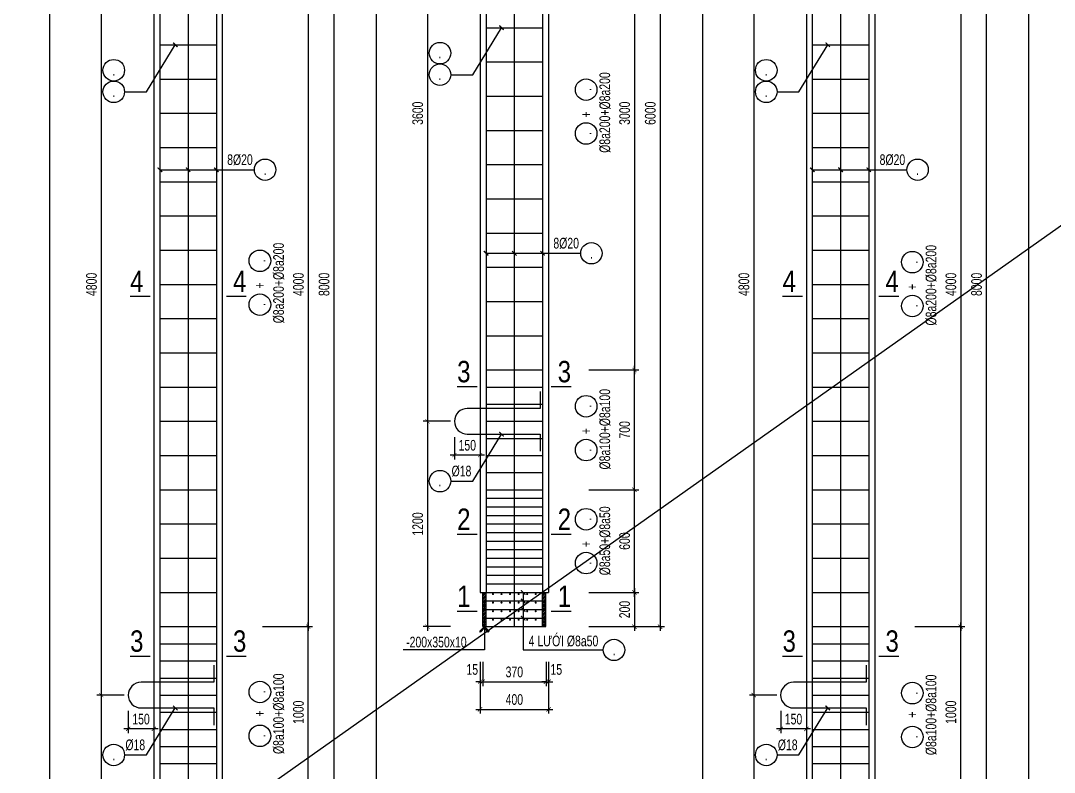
# Model space of a CAD drawing. Extents: x -24357 to 91799, y -17201 to -2351.
# Drawn here: x 77621 to 83661, y -11265 to -6873 of the extents above; entities that cross this region are included whole.
import ezdxf
from ezdxf.enums import TextEntityAlignment as Align

# ---------------------------------------------------------------- set-up
doc = ezdxf.new("R2010")
doc.units = 0
doc.header["$LTSCALE"] = 500
doc.header["$MEASUREMENT"] = 0
doc.header["$PDMODE"] = 3
doc.layers.get('0').update_dxf_attribs({"linetype": 'CONTINUOUS'})
doc.layers.get('DEFPOINTS').update_dxf_attribs({"linetype": 'CONTINUOUS'})
for name, color, linetype in [('CDC.02.DIM', 1, 'CONTINUOUS'), ('CDC.03.BORDER', 3, 'CONTINUOUS'), ('CDC.05.STEEL', 4, 'CONTINUOUS'), ('CDC.06.TEXT', 2, 'CONTINUOUS'), ('CDC.10.HATCH', 251, 'CONTINUOUS'), ('CDC.11.NOTE', 8, 'CONTINUOUS'), ('CDC.15.NOPLOT', 87, 'CONTINUOUS')]:
    doc.layers.add(name, color=color, linetype=linetype)
doc.layers.add('KCS_Plotter', color=11, linetype='CONTINUOUS', plot=False)
doc.styles.add('ARIAL', font='arial.ttf', dxfattribs={"width": 0.7})
doc.dimstyles.new('DIM25', dxfattribs={"dimscale": 25, "dimtxt": 2.5, "dimasz": 1, "dimexe": 1, "dimexo": 0, "dimgap": 1, "dimtad": 1, "dimdec": 0, "dimzin": 0, "dimdsep": 46, "dimtxsty": 'ARIAL', "dimblk": 'ARCHTICK', "dimcen": 0, "dimdle": 1, "dimclrd": 1, "dimclre": 1, "dimclrt": 2, "dimadec": 0, "dimazin": 0, "dimtfac": 1, "dimtdec": 0, "dimtix": 1, "dimtmove": 2, "dimatfit": 3, "dimldrblk": 'ARCHTICK', "dimfxl": 1, "dimtolj": 1, "dimtzin": 0, "dimarcsym": 0})
pattern_1 = [(45, (-36215.599, -159240.184), (-5.30330086, 5.30330086), [])]

# ---------------------------------------------------------------- blocks, each defined once
blk = doc.blocks.new('_ArchTick')
at = {"color": 0, "linetype": 'ByBlock', "const_width": 0.15}
blk.add_lwpolyline([(-0.5, -0.5), (0.5, 0.5)], dxfattribs=at)
blk = doc.blocks.new('*D38')
at = {"layer": 'CDC.02.DIM', "color": 1, "lineweight": -2, "transparency": 16777216}
for p, q in [((79034.2, -10414.2), (79326.4, -10414.2)), ((79301.4, -11439.2), (79301.4, -10389.2)), ((79034.2, -11414.2), (79326.4, -11414.2))]:
    blk.add_line(p, q, dxfattribs=at)
at = {"layer": 'DEFPOINTS', "color": 0, "transparency": 16777216}
for p in [(79034.2, -10414.2), (79301.4, -10414.2), (79034.2, -11414.2)]:
    blk.add_point(p, dxfattribs=at)
at = {"layer": 'CDC.02.DIM', "color": 1, "lineweight": -2, "transparency": 16777216, "xscale": 25, "yscale": 25, "zscale": 25}
for p, rotation in [((79301.4, -10414.2), 90), ((79301.4, -11414.2), 270)]:
    blk.add_blockref('_ArchTick', p, dxfattribs=dict(at, rotation=rotation))
at = {"layer": 'CDC.02.DIM', "color": 2, "transparency": 16777216, "insert": (79244.5, -10914.2), "char_height": 62.5, "attachment_point": 5, "rotation": 90, "style": 'ARIAL'}
blk.add_mtext('\\A1;1000', dxfattribs=at)
blk = doc.blocks.new('*D40')
at = {"layer": 'CDC.02.DIM', "color": 1, "lineweight": -2, "transparency": 16777216}
for p, q in [((79301.4, -6389.2), (79301.4, -10439.2)), ((79034.2, -6414.2), (79326.4, -6414.2)), ((79034.2, -10414.2), (79326.4, -10414.2))]:
    blk.add_line(p, q, dxfattribs=at)
at = {"layer": 'DEFPOINTS', "color": 0, "transparency": 16777216}
for p in [(79034.2, -6414.2), (79034.2, -10414.2), (79301.4, -10414.2)]:
    blk.add_point(p, dxfattribs=at)
at = {"layer": 'CDC.02.DIM', "color": 1, "lineweight": -2, "transparency": 16777216, "xscale": 25, "yscale": 25, "zscale": 25}
for p, rotation in [((79301.4, -6414.2), 90), ((79301.4, -10414.2), 270)]:
    blk.add_blockref('_ArchTick', p, dxfattribs=dict(at, rotation=rotation))
at = {"layer": 'CDC.02.DIM', "color": 2, "transparency": 16777216, "insert": (79244.5, -8414.2), "char_height": 62.5, "attachment_point": 5, "rotation": 90, "style": 'ARIAL'}
blk.add_mtext('\\A1;4000', dxfattribs=at)
blk = doc.blocks.new('*D41')
at = {"layer": 'CDC.02.DIM', "color": 1, "lineweight": -2, "transparency": 16777216}
for p, q in [((79451.3, -4389.2), (79451.3, -12439.2)), ((79034.2, -4414.2), (79476.3, -4414.2)), ((79034.2, -12414.2), (79476.3, -12414.2))]:
    blk.add_line(p, q, dxfattribs=at)
at = {"layer": 'DEFPOINTS', "color": 0, "transparency": 16777216}
for p in [(79034.2, -4414.2), (79034.2, -12414.2), (79451.3, -12414.2)]:
    blk.add_point(p, dxfattribs=at)
at = {"layer": 'CDC.02.DIM', "color": 1, "lineweight": -2, "transparency": 16777216, "xscale": 25, "yscale": 25, "zscale": 25}
for p, rotation in [((79451.3, -4414.2), 90), ((79451.3, -12414.2), 270)]:
    blk.add_blockref('_ArchTick', p, dxfattribs=dict(at, rotation=rotation))
at = {"layer": 'CDC.02.DIM', "color": 2, "transparency": 16777216, "insert": (79394.4, -8414.2), "char_height": 62.5, "attachment_point": 5, "rotation": 90, "style": 'ARIAL'}
blk.add_mtext('\\A1;8000', dxfattribs=at)
blk = doc.blocks.new('*D50')
at = {"layer": 'CDC.02.DIM', "color": 1, "lineweight": -2, "transparency": 16777216}
for p, q in [((78226.3, -6014.2), (78067.1, -6014.2)), ((78092.1, -5989.2), (78092.1, -10839.2)), ((78226.3, -10814.2), (78067.1, -10814.2))]:
    blk.add_line(p, q, dxfattribs=at)
at = {"layer": 'DEFPOINTS', "color": 0, "transparency": 16777216}
for p in [(78226.3, -6014.2), (78092.1, -10814.2), (78226.3, -10814.2)]:
    blk.add_point(p, dxfattribs=at)
at = {"layer": 'CDC.02.DIM', "color": 1, "lineweight": -2, "transparency": 16777216, "xscale": 25, "yscale": 25, "zscale": 25}
for p, rotation in [((78092.1, -6014.2), 90), ((78092.1, -10814.2), 270)]:
    blk.add_blockref('_ArchTick', p, dxfattribs=dict(at, rotation=rotation))
at = {"layer": 'CDC.02.DIM', "color": 2, "transparency": 16777216, "insert": (78035.2, -8414.2), "char_height": 62.5, "attachment_point": 5, "rotation": 90, "style": 'ARIAL'}
blk.add_mtext('\\A1;4800', dxfattribs=at)
blk = doc.blocks.new('*D51')
at = {"layer": 'CDC.02.DIM', "color": 1, "lineweight": -2, "transparency": 16777216}
for p, q in [((78092.1, -10789.2), (78092.1, -12439.2)), ((78226.3, -10814.2), (78067.1, -10814.2)), ((78226.3, -12414.2), (78067.1, -12414.2))]:
    blk.add_line(p, q, dxfattribs=at)
at = {"layer": 'DEFPOINTS', "color": 0, "transparency": 16777216}
for p in [(78226.3, -10814.2), (78092.1, -12414.2), (78226.3, -12414.2)]:
    blk.add_point(p, dxfattribs=at)
at = {"layer": 'CDC.02.DIM', "color": 1, "lineweight": -2, "transparency": 16777216, "xscale": 25, "yscale": 25, "zscale": 25}
for p, rotation in [((78092.1, -10814.2), 90), ((78092.1, -12414.2), 270)]:
    blk.add_blockref('_ArchTick', p, dxfattribs=dict(at, rotation=rotation))
at = {"layer": 'CDC.02.DIM', "color": 2, "transparency": 16777216, "insert": (78035.2, -11614.2), "char_height": 62.5, "attachment_point": 5, "rotation": 90, "style": 'ARIAL'}
blk.add_mtext('\\A1;1600', dxfattribs=at)
blk = doc.blocks.new('*D60')
at = {"layer": 'CDC.02.DIM', "color": 1, "lineweight": -2, "transparency": 16777216}
for p, q in [((82846.6, -10414.2), (83138.9, -10414.2)), ((83113.9, -11439.2), (83113.9, -10389.2)), ((82846.6, -11414.2), (83138.9, -11414.2))]:
    blk.add_line(p, q, dxfattribs=at)
at = {"layer": 'DEFPOINTS', "color": 0, "transparency": 16777216}
for p in [(82846.6, -10414.2), (83113.9, -10414.2), (82846.6, -11414.2)]:
    blk.add_point(p, dxfattribs=at)
at = {"layer": 'CDC.02.DIM', "color": 1, "lineweight": -2, "transparency": 16777216, "xscale": 25, "yscale": 25, "zscale": 25}
for p, rotation in [((83113.9, -10414.2), 90), ((83113.9, -11414.2), 270)]:
    blk.add_blockref('_ArchTick', p, dxfattribs=dict(at, rotation=rotation))
at = {"layer": 'CDC.02.DIM', "color": 2, "transparency": 16777216, "insert": (83057, -10914.2), "char_height": 62.5, "attachment_point": 5, "rotation": 90, "style": 'ARIAL'}
blk.add_mtext('\\A1;1000', dxfattribs=at)
blk = doc.blocks.new('*D61')
at = {"layer": 'CDC.02.DIM', "color": 1, "lineweight": -2, "transparency": 16777216}
for p, q in [((83113.9, -6389.2), (83113.9, -10439.2)), ((82846.6, -6414.2), (83138.9, -6414.2)), ((82846.6, -10414.2), (83138.9, -10414.2))]:
    blk.add_line(p, q, dxfattribs=at)
at = {"layer": 'DEFPOINTS', "color": 0, "transparency": 16777216}
for p in [(82846.6, -6414.2), (82846.6, -10414.2), (83113.9, -10414.2)]:
    blk.add_point(p, dxfattribs=at)
at = {"layer": 'CDC.02.DIM', "color": 1, "lineweight": -2, "transparency": 16777216, "xscale": 25, "yscale": 25, "zscale": 25}
for p, rotation in [((83113.9, -6414.2), 90), ((83113.9, -10414.2), 270)]:
    blk.add_blockref('_ArchTick', p, dxfattribs=dict(at, rotation=rotation))
at = {"layer": 'CDC.02.DIM', "color": 2, "transparency": 16777216, "insert": (83057, -8414.2), "char_height": 62.5, "attachment_point": 5, "rotation": 90, "style": 'ARIAL'}
blk.add_mtext('\\A1;4000', dxfattribs=at)
blk = doc.blocks.new('*D62')
at = {"layer": 'CDC.02.DIM', "color": 1, "lineweight": -2, "transparency": 16777216}
for p, q in [((83263.8, -4389.2), (83263.8, -12439.2)), ((82846.6, -4414.2), (83288.8, -4414.2)), ((82846.6, -12414.2), (83288.8, -12414.2))]:
    blk.add_line(p, q, dxfattribs=at)
at = {"layer": 'DEFPOINTS', "color": 0, "transparency": 16777216}
for p in [(82846.6, -4414.2), (82846.6, -12414.2), (83263.8, -12414.2)]:
    blk.add_point(p, dxfattribs=at)
at = {"layer": 'CDC.02.DIM', "color": 1, "lineweight": -2, "transparency": 16777216, "xscale": 25, "yscale": 25, "zscale": 25}
for p, rotation in [((83263.8, -4414.2), 90), ((83263.8, -12414.2), 270)]:
    blk.add_blockref('_ArchTick', p, dxfattribs=dict(at, rotation=rotation))
at = {"layer": 'CDC.02.DIM', "color": 2, "transparency": 16777216, "insert": (83206.9, -8414.2), "char_height": 62.5, "attachment_point": 5, "rotation": 90, "style": 'ARIAL'}
blk.add_mtext('\\A1;8000', dxfattribs=at)
blk = doc.blocks.new('*D54')
at = {"layer": 'CDC.02.DIM', "color": 1, "lineweight": -2, "transparency": 16777216}
for p, q in [((82038.8, -6014.2), (81879.5, -6014.2)), ((81904.5, -5989.2), (81904.5, -10839.2)), ((82038.8, -10814.2), (81879.5, -10814.2))]:
    blk.add_line(p, q, dxfattribs=at)
at = {"layer": 'DEFPOINTS', "color": 0, "transparency": 16777216}
for p in [(82038.8, -6014.2), (81904.5, -10814.2), (82038.8, -10814.2)]:
    blk.add_point(p, dxfattribs=at)
at = {"layer": 'CDC.02.DIM', "color": 1, "lineweight": -2, "transparency": 16777216, "xscale": 25, "yscale": 25, "zscale": 25}
for p, rotation in [((81904.5, -6014.2), 90), ((81904.5, -10814.2), 270)]:
    blk.add_blockref('_ArchTick', p, dxfattribs=dict(at, rotation=rotation))
at = {"layer": 'CDC.02.DIM', "color": 2, "transparency": 16777216, "insert": (81847.6, -8414.2), "char_height": 62.5, "attachment_point": 5, "rotation": 90, "style": 'ARIAL'}
blk.add_mtext('\\A1;4800', dxfattribs=at)
blk = doc.blocks.new('*D55')
at = {"layer": 'CDC.02.DIM', "color": 1, "lineweight": -2, "transparency": 16777216}
for p, q in [((81904.5, -10789.2), (81904.5, -12439.2)), ((82038.8, -10814.2), (81879.5, -10814.2)), ((82038.8, -12414.2), (81879.5, -12414.2))]:
    blk.add_line(p, q, dxfattribs=at)
at = {"layer": 'DEFPOINTS', "color": 0, "transparency": 16777216}
for p in [(82038.8, -10814.2), (81904.5, -12414.2), (82038.8, -12414.2)]:
    blk.add_point(p, dxfattribs=at)
at = {"layer": 'CDC.02.DIM', "color": 1, "lineweight": -2, "transparency": 16777216, "xscale": 25, "yscale": 25, "zscale": 25}
for p, rotation in [((81904.5, -10814.2), 90), ((81904.5, -12414.2), 270)]:
    blk.add_blockref('_ArchTick', p, dxfattribs=dict(at, rotation=rotation))
at = {"layer": 'CDC.02.DIM', "color": 2, "transparency": 16777216, "insert": (81847.6, -11614.2), "char_height": 62.5, "attachment_point": 5, "rotation": 90, "style": 'ARIAL'}
blk.add_mtext('\\A1;1600', dxfattribs=at)
blk = doc.blocks.new('*D80')
at = {"layer": 'CDC.02.DIM', "color": 1, "lineweight": -2, "transparency": 16777216}
for p, q in [((81207.7, -10189.2), (81207.7, -10439.2)), ((80940.4, -10214.2), (81232.7, -10214.2)), ((80940.4, -10414.2), (81232.7, -10414.2))]:
    blk.add_line(p, q, dxfattribs=at)
at = {"layer": 'DEFPOINTS', "color": 0, "transparency": 16777216}
for p in [(80940.4, -10214.2), (80940.4, -10414.2), (81207.7, -10414.2)]:
    blk.add_point(p, dxfattribs=at)
at = {"layer": 'CDC.02.DIM', "color": 1, "lineweight": -2, "transparency": 16777216, "xscale": 25, "yscale": 25, "zscale": 25}
for p, rotation in [((81207.7, -10214.2), 90), ((81207.7, -10414.2), 270)]:
    blk.add_blockref('_ArchTick', p, dxfattribs=dict(at, rotation=rotation))
at = {"layer": 'CDC.02.DIM', "color": 2, "transparency": 16777216, "insert": (81150.7, -10314.2), "char_height": 62.5, "attachment_point": 5, "rotation": 90, "style": 'ARIAL'}
blk.add_mtext('\\A1;200', dxfattribs=at)
blk = doc.blocks.new('*D81')
at = {"layer": 'CDC.02.DIM', "color": 1, "lineweight": -2, "transparency": 16777216}
for p, q in [((80940.4, -5914.2), (81232.7, -5914.2)), ((81207.7, -5889.2), (81207.7, -8939.2)), ((80940.4, -8914.2), (81232.7, -8914.2))]:
    blk.add_line(p, q, dxfattribs=at)
at = {"layer": 'DEFPOINTS', "color": 0, "transparency": 16777216}
for p in [(80940.4, -5914.2), (80940.4, -8914.2), (81207.7, -8914.2)]:
    blk.add_point(p, dxfattribs=at)
at = {"layer": 'CDC.02.DIM', "color": 1, "lineweight": -2, "transparency": 16777216, "xscale": 25, "yscale": 25, "zscale": 25}
for p, rotation in [((81207.7, -5914.2), 90), ((81207.7, -8914.2), 270)]:
    blk.add_blockref('_ArchTick', p, dxfattribs=dict(at, rotation=rotation))
at = {"layer": 'CDC.02.DIM', "color": 2, "transparency": 16777216, "insert": (81150.7, -7414.2), "char_height": 62.5, "attachment_point": 5, "rotation": 90, "style": 'ARIAL'}
blk.add_mtext('\\A1;3000', dxfattribs=at)
blk = doc.blocks.new('*D82')
at = {"layer": 'CDC.02.DIM', "color": 1, "lineweight": -2, "transparency": 16777216}
for p, q in [((81357.6, -4389.2), (81357.6, -10439.2)), ((80940.4, -4414.2), (81382.6, -4414.2)), ((80940.4, -10414.2), (81382.6, -10414.2))]:
    blk.add_line(p, q, dxfattribs=at)
at = {"layer": 'DEFPOINTS', "color": 0, "transparency": 16777216}
for p in [(80940.4, -4414.2), (80940.4, -10414.2), (81357.6, -10414.2)]:
    blk.add_point(p, dxfattribs=at)
at = {"layer": 'CDC.02.DIM', "color": 1, "lineweight": -2, "transparency": 16777216, "xscale": 25, "yscale": 25, "zscale": 25}
for p, rotation in [((81357.6, -4414.2), 90), ((81357.6, -10414.2), 270)]:
    blk.add_blockref('_ArchTick', p, dxfattribs=dict(at, rotation=rotation))
at = {"layer": 'CDC.02.DIM', "color": 2, "transparency": 16777216, "insert": (81300.7, -7414.2), "char_height": 62.5, "attachment_point": 5, "rotation": 90, "style": 'ARIAL'}
blk.add_mtext('\\A1;6000', dxfattribs=at)
blk = doc.blocks.new('*D68')
at = {"layer": 'CDC.02.DIM', "color": 1, "lineweight": -2, "transparency": 16777216}
for p, q in [((80305.9, -10620.3), (80305.9, -10761.1)), ((80320.9, -10620.3), (80320.9, -10761.1)), ((80305.9, -10736.1), (80280.9, -10736.1)), ((80305.9, -10736.1), (80320.9, -10736.1)), ((80320.9, -10736.1), (80345.9, -10736.1))]:
    blk.add_line(p, q, dxfattribs=at)
at = {"layer": 'DEFPOINTS', "color": 0, "transparency": 16777216}
for p in [(80305.9, -10620.3), (80320.9, -10620.3), (80320.9, -10736.1)]:
    blk.add_point(p, dxfattribs=at)
at = {"layer": 'CDC.02.DIM', "color": 1, "lineweight": -2, "transparency": 16777216, "xscale": 25, "yscale": 25, "zscale": 25}
blk.add_blockref('_ArchTick', (80305.9, -10736.1), dxfattribs=at)
at = {"layer": 'CDC.02.DIM', "color": 1, "lineweight": -2, "transparency": 16777216, "xscale": 25, "yscale": 25, "zscale": 25, "rotation": 180}
blk.add_blockref('_ArchTick', (80320.9, -10736.1), dxfattribs=at)
at = {"layer": 'CDC.02.DIM', "color": 2, "transparency": 16777216, "insert": (80260, -10664.6), "char_height": 62.5, "attachment_point": 5, "style": 'ARIAL'}
blk.add_mtext('\\A1;15', dxfattribs=at)
blk = doc.blocks.new('*D69')
at = {"layer": 'CDC.02.DIM', "color": 1, "lineweight": -2, "transparency": 16777216}
for p, q in [((80320.9, -10620.3), (80320.9, -10761.1)), ((80690.9, -10620.3), (80690.9, -10761.1)), ((80295.9, -10736.1), (80715.9, -10736.1))]:
    blk.add_line(p, q, dxfattribs=at)
at = {"layer": 'DEFPOINTS', "color": 0, "transparency": 16777216}
for p in [(80320.9, -10620.3), (80690.9, -10620.3), (80690.9, -10736.1)]:
    blk.add_point(p, dxfattribs=at)
at = {"layer": 'CDC.02.DIM', "color": 1, "lineweight": -2, "transparency": 16777216, "xscale": 25, "yscale": 25, "zscale": 25, "rotation": 180}
blk.add_blockref('_ArchTick', (80320.9, -10736.1), dxfattribs=at)
at = {"layer": 'CDC.02.DIM', "color": 1, "lineweight": -2, "transparency": 16777216, "xscale": 25, "yscale": 25, "zscale": 25}
blk.add_blockref('_ArchTick', (80690.9, -10736.1), dxfattribs=at)
at = {"layer": 'CDC.02.DIM', "color": 2, "transparency": 16777216, "insert": (80505.9, -10679.2), "char_height": 62.5, "attachment_point": 5, "style": 'ARIAL'}
blk.add_mtext('\\A1;370', dxfattribs=at)
blk = doc.blocks.new('*D70')
at = {"layer": 'CDC.02.DIM', "color": 1, "lineweight": -2, "transparency": 16777216}
for p, q in [((80690.9, -10620.3), (80690.9, -10761.1)), ((80705.9, -10620.3), (80705.9, -10761.1)), ((80690.9, -10736.1), (80665.9, -10736.1)), ((80690.9, -10736.1), (80705.9, -10736.1)), ((80705.9, -10736.1), (80730.9, -10736.1))]:
    blk.add_line(p, q, dxfattribs=at)
at = {"layer": 'DEFPOINTS', "color": 0, "transparency": 16777216}
for p in [(80690.9, -10620.3), (80705.9, -10620.3), (80705.9, -10736.1)]:
    blk.add_point(p, dxfattribs=at)
at = {"layer": 'CDC.02.DIM', "color": 1, "lineweight": -2, "transparency": 16777216, "xscale": 25, "yscale": 25, "zscale": 25}
blk.add_blockref('_ArchTick', (80690.9, -10736.1), dxfattribs=at)
at = {"layer": 'CDC.02.DIM', "color": 1, "lineweight": -2, "transparency": 16777216, "xscale": 25, "yscale": 25, "zscale": 25, "rotation": 180}
blk.add_blockref('_ArchTick', (80705.9, -10736.1), dxfattribs=at)
at = {"layer": 'CDC.02.DIM', "color": 2, "transparency": 16777216, "insert": (80751.1, -10664.6), "char_height": 62.5, "attachment_point": 5, "style": 'ARIAL'}
blk.add_mtext('\\A1;15', dxfattribs=at)
blk = doc.blocks.new('*D71')
at = {"layer": 'CDC.02.DIM', "color": 1, "lineweight": -2, "transparency": 16777216}
for p, q in [((80305.9, -10620.3), (80305.9, -10922.3)), ((80705.9, -10620.3), (80705.9, -10922.3)), ((80280.9, -10897.3), (80730.9, -10897.3))]:
    blk.add_line(p, q, dxfattribs=at)
at = {"layer": 'DEFPOINTS', "color": 0, "transparency": 16777216}
for p in [(80305.9, -10620.3), (80705.9, -10620.3), (80705.9, -10897.3)]:
    blk.add_point(p, dxfattribs=at)
at = {"layer": 'CDC.02.DIM', "color": 1, "lineweight": -2, "transparency": 16777216, "xscale": 25, "yscale": 25, "zscale": 25, "rotation": 180}
blk.add_blockref('_ArchTick', (80305.9, -10897.3), dxfattribs=at)
at = {"layer": 'CDC.02.DIM', "color": 1, "lineweight": -2, "transparency": 16777216, "xscale": 25, "yscale": 25, "zscale": 25}
blk.add_blockref('_ArchTick', (80705.9, -10897.3), dxfattribs=at)
at = {"layer": 'CDC.02.DIM', "color": 2, "transparency": 16777216, "insert": (80505.9, -10840.3), "char_height": 62.5, "attachment_point": 5, "style": 'ARIAL'}
blk.add_mtext('\\A1;400', dxfattribs=at)
blk = doc.blocks.new('*D73')
at = {"layer": 'CDC.02.DIM', "color": 1, "lineweight": -2, "transparency": 16777216}
for p, q in [((80132.5, -5614.2), (79973.3, -5614.2)), ((79998.3, -5589.2), (79998.3, -9239.2)), ((80132.5, -9214.2), (79973.3, -9214.2))]:
    blk.add_line(p, q, dxfattribs=at)
at = {"layer": 'DEFPOINTS', "color": 0, "transparency": 16777216}
for p in [(80132.5, -5614.2), (79998.3, -9214.2), (80132.5, -9214.2)]:
    blk.add_point(p, dxfattribs=at)
at = {"layer": 'CDC.02.DIM', "color": 1, "lineweight": -2, "transparency": 16777216, "xscale": 25, "yscale": 25, "zscale": 25}
for p, rotation in [((79998.3, -5614.2), 90), ((79998.3, -9214.2), 270)]:
    blk.add_blockref('_ArchTick', p, dxfattribs=dict(at, rotation=rotation))
at = {"layer": 'CDC.02.DIM', "color": 2, "transparency": 16777216, "insert": (79941.4, -7414.2), "char_height": 62.5, "attachment_point": 5, "rotation": 90, "style": 'ARIAL'}
blk.add_mtext('\\A1;3600', dxfattribs=at)
blk = doc.blocks.new('*D74')
at = {"layer": 'CDC.02.DIM', "color": 1, "lineweight": -2, "transparency": 16777216}
for p, q in [((80132.5, -9214.2), (79973.3, -9214.2)), ((79998.3, -9189.2), (79998.3, -10439.2)), ((80132.5, -10414.2), (79973.3, -10414.2))]:
    blk.add_line(p, q, dxfattribs=at)
at = {"layer": 'DEFPOINTS', "color": 0, "transparency": 16777216}
for p in [(80132.5, -9214.2), (79998.3, -10414.2), (80132.5, -10414.2)]:
    blk.add_point(p, dxfattribs=at)
at = {"layer": 'CDC.02.DIM', "color": 1, "lineweight": -2, "transparency": 16777216, "xscale": 25, "yscale": 25, "zscale": 25}
for p, rotation in [((79998.3, -9214.2), 90), ((79998.3, -10414.2), 270)]:
    blk.add_blockref('_ArchTick', p, dxfattribs=dict(at, rotation=rotation))
at = {"layer": 'CDC.02.DIM', "color": 2, "transparency": 16777216, "insert": (79941.4, -9814.2), "char_height": 62.5, "attachment_point": 5, "rotation": 90, "style": 'ARIAL'}
blk.add_mtext('\\A1;1200', dxfattribs=at)
blk = doc.blocks.new('*D75')
at = {"layer": 'CDC.02.DIM', "color": 1, "lineweight": -2, "transparency": 16777216}
for p, q in [((81207.7, -10239.2), (81207.7, -9589.2)), ((80940.4, -9614.2), (81232.7, -9614.2)), ((80940.4, -10214.2), (81232.7, -10214.2))]:
    blk.add_line(p, q, dxfattribs=at)
at = {"layer": 'DEFPOINTS', "color": 0, "transparency": 16777216}
for p in [(80940.4, -9614.2), (81207.7, -9614.2), (80940.4, -10214.2)]:
    blk.add_point(p, dxfattribs=at)
at = {"layer": 'CDC.02.DIM', "color": 1, "lineweight": -2, "transparency": 16777216, "xscale": 25, "yscale": 25, "zscale": 25}
for p, rotation in [((81207.7, -9614.2), 90), ((81207.7, -10214.2), 270)]:
    blk.add_blockref('_ArchTick', p, dxfattribs=dict(at, rotation=rotation))
at = {"layer": 'CDC.02.DIM', "color": 2, "transparency": 16777216, "insert": (81150.7, -9914.2), "char_height": 62.5, "attachment_point": 5, "rotation": 90, "style": 'ARIAL'}
blk.add_mtext('\\A1;600', dxfattribs=at)
blk = doc.blocks.new('*D76')
at = {"layer": 'CDC.02.DIM', "color": 1, "lineweight": -2, "transparency": 16777216}
for p, q in [((80940.4, -8914.2), (81232.7, -8914.2)), ((81207.7, -9639.2), (81207.7, -8889.2)), ((80940.4, -9614.2), (81232.7, -9614.2))]:
    blk.add_line(p, q, dxfattribs=at)
at = {"layer": 'DEFPOINTS', "color": 0, "transparency": 16777216}
for p in [(80940.4, -8914.2), (81207.7, -8914.2), (80940.4, -9614.2)]:
    blk.add_point(p, dxfattribs=at)
at = {"layer": 'CDC.02.DIM', "color": 1, "lineweight": -2, "transparency": 16777216, "xscale": 25, "yscale": 25, "zscale": 25}
for p, rotation in [((81207.7, -8914.2), 90), ((81207.7, -9614.2), 270)]:
    blk.add_blockref('_ArchTick', p, dxfattribs=dict(at, rotation=rotation))
at = {"layer": 'CDC.02.DIM', "color": 2, "transparency": 16777216, "insert": (81150.7, -9264.2), "char_height": 62.5, "attachment_point": 5, "rotation": 90, "style": 'ARIAL'}
blk.add_mtext('\\A1;700', dxfattribs=at)
blk = doc.blocks.new('*D647')
at = {"layer": 'CDC.15.NOPLOT', "color": 1, "lineweight": -2, "transparency": 16777216}
for p, q in [((82062.1, -10906.4), (82062.1, -11036.6)), ((82212.1, -10906.4), (82212.1, -11036.6)), ((82237.1, -11011.6), (82037.1, -11011.6))]:
    blk.add_line(p, q, dxfattribs=at)
at = {"layer": 'DEFPOINTS', "color": 0, "transparency": 16777216}
for p in [(82062.1, -10906.4), (82212.1, -10906.4), (82062.1, -11011.6)]:
    blk.add_point(p, dxfattribs=at)
at = {"layer": 'CDC.15.NOPLOT', "color": 1, "lineweight": -2, "transparency": 16777216, "xscale": 25, "yscale": 25, "zscale": 25, "rotation": 180}
blk.add_blockref('_ArchTick', (82062.1, -11011.6), dxfattribs=at)
at = {"layer": 'CDC.15.NOPLOT', "color": 1, "lineweight": -2, "transparency": 16777216, "xscale": 25, "yscale": 25, "zscale": 25}
blk.add_blockref('_ArchTick', (82212.1, -11011.6), dxfattribs=at)
at = {"layer": 'CDC.15.NOPLOT', "color": 2, "transparency": 16777216, "insert": (82137.1, -10954.7), "char_height": 62.5, "attachment_point": 5, "style": 'ARIAL'}
blk.add_mtext('\\A1;150', dxfattribs=at)
blk = doc.blocks.new('*D648')
at = {"layer": 'CDC.15.NOPLOT', "color": 1, "lineweight": -2, "transparency": 16777216}
for p, q in [((80155.9, -9306.4), (80155.9, -9436.6)), ((80305.9, -9306.4), (80305.9, -9436.6)), ((80330.9, -9411.6), (80130.9, -9411.6))]:
    blk.add_line(p, q, dxfattribs=at)
at = {"layer": 'DEFPOINTS', "color": 0, "transparency": 16777216}
for p in [(80155.9, -9306.4), (80305.9, -9306.4), (80155.9, -9411.6)]:
    blk.add_point(p, dxfattribs=at)
at = {"layer": 'CDC.15.NOPLOT', "color": 1, "lineweight": -2, "transparency": 16777216, "xscale": 25, "yscale": 25, "zscale": 25, "rotation": 180}
blk.add_blockref('_ArchTick', (80155.9, -9411.6), dxfattribs=at)
at = {"layer": 'CDC.15.NOPLOT', "color": 1, "lineweight": -2, "transparency": 16777216, "xscale": 25, "yscale": 25, "zscale": 25}
blk.add_blockref('_ArchTick', (80305.9, -9411.6), dxfattribs=at)
at = {"layer": 'CDC.15.NOPLOT', "color": 2, "transparency": 16777216, "insert": (80230.9, -9354.7), "char_height": 62.5, "attachment_point": 5, "style": 'ARIAL'}
blk.add_mtext('\\A1;150', dxfattribs=at)
blk = doc.blocks.new('*D649')
at = {"layer": 'CDC.15.NOPLOT', "color": 1, "lineweight": -2, "transparency": 16777216}
for p, q in [((78249.6, -10906.4), (78249.6, -11036.6)), ((78399.6, -10906.4), (78399.6, -11036.6)), ((78424.6, -11011.6), (78224.6, -11011.6))]:
    blk.add_line(p, q, dxfattribs=at)
at = {"layer": 'DEFPOINTS', "color": 0, "transparency": 16777216}
for p in [(78249.6, -10906.4), (78399.6, -10906.4), (78249.6, -11011.6)]:
    blk.add_point(p, dxfattribs=at)
at = {"layer": 'CDC.15.NOPLOT', "color": 1, "lineweight": -2, "transparency": 16777216, "xscale": 25, "yscale": 25, "zscale": 25, "rotation": 180}
blk.add_blockref('_ArchTick', (78249.6, -11011.6), dxfattribs=at)
at = {"layer": 'CDC.15.NOPLOT', "color": 1, "lineweight": -2, "transparency": 16777216, "xscale": 25, "yscale": 25, "zscale": 25}
blk.add_blockref('_ArchTick', (78399.6, -11011.6), dxfattribs=at)
at = {"layer": 'CDC.15.NOPLOT', "color": 2, "transparency": 16777216, "insert": (78324.6, -10954.7), "char_height": 62.5, "attachment_point": 5, "style": 'ARIAL'}
blk.add_mtext('\\A1;150', dxfattribs=at)

msp = doc.modelspace()

# ---------------------------------------------------------------- hatches: boundary and pattern name
at = {"layer": 'CDC.10.HATCH'}
h = msp.add_hatch(dxfattribs=at)
h.set_pattern_fill('ANSI31', color=256, scale=60, style=0)
h.set_pattern_definition(pattern_1)
h.paths.add_polyline_path([(80340.86, -10214.24), (80320.86, -10214.24), (80320.86, -10414.24), (80340.86, -10414.24)])
h = msp.add_hatch(dxfattribs=at)
h.set_pattern_fill('ANSI31', color=256, scale=60, style=0)
h.set_pattern_definition(pattern_1)
h.paths.add_polyline_path([(80690.86, -10214.24), (80670.86, -10214.24), (80670.86, -10414.24), (80690.86, -10414.24)])

# ---------------------------------------------------------------- linework, layer by layer
at = {"layer": 'CDC.03.BORDER'}
for p, q in [((79698.68, -3598.9), (79698.68, -13550.39)), ((81604.91, -3598.9), (81604.91, -13550.39)), ((78399.63, -4614.24), (78399.63, -12214.24)), ((78799.63, -4614.24), (78799.63, -12214.24)), ((80305.86, -4614.24), (80305.86, -10214.24)), ((80705.86, -4614.24), (80705.86, -10214.24)), ((82212.09, -4614.24), (82212.09, -12014.24)), ((82612.09, -4614.24), (82612.09, -12014.24)), ((80305.86, -10214.24), (80340.86, -10214.24)), ((80320.86, -10414.24), (80320.86, -10214.24)), ((80340.86, -10414.24), (80340.86, -10214.24)), ((80670.86, -10214.24), (80705.86, -10214.24)), ((80670.86, -10414.24), (80670.86, -10214.24)), ((80690.86, -10414.24), (80690.86, -10214.24)), ((80320.86, -10414.24), (80690.86, -10414.24))]:
    msp.add_line(p, q, dxfattribs=at)
msp.add_lwpolyline([(77792.45, -3138.9), (83511.14, -3138.9), (83511.14, -13550.39), (77792.45, -13550.39)], close=True, dxfattribs=at)
at = {"layer": 'CDC.05.STEEL'}
for p, q in [((78599.63, -4414.24), (78599.63, -12414.24)), ((80505.86, -4414.24), (80505.86, -10414.24)), ((82412.09, -4414.24), (82412.09, -12414.24)), ((78434.63, -4614.24), (78434.63, -12214.24)), ((78764.63, -4614.24), (78764.63, -12214.24)), ((80340.86, -4614.24), (80340.86, -10214.24)), ((80670.86, -4614.24), (80670.86, -10214.24)), ((82247.09, -4614.24), (82247.09, -12006.62)), ((82577.09, -4614.24), (82577.09, -12006.62)), ((80340.86, -6914.24), (80670.86, -6914.24)), ((78434.63, -7014.24), (78764.63, -7014.24)), ((82247.09, -7014.24), (82577.09, -7014.24)), ((80340.86, -7114.24), (80670.86, -7114.24)), ((78434.63, -7214.24), (78764.63, -7214.24)), ((82247.09, -7214.24), (82577.09, -7214.24)), ((80340.86, -7314.24), (80670.86, -7314.24)), ((78434.63, -7414.24), (78764.63, -7414.24)), ((82247.09, -7414.24), (82577.09, -7414.24)), ((80340.86, -7514.24), (80670.86, -7514.24)), ((78434.63, -7614.24), (78764.63, -7614.24)), ((82247.09, -7614.24), (82577.09, -7614.24)), ((80340.86, -7714.24), (80670.86, -7714.24)), ((78434.63, -7814.24), (78764.63, -7814.24)), ((82247.09, -7814.24), (82577.09, -7814.24)), ((80340.86, -7914.24), (80670.86, -7914.24)), ((78434.63, -8014.24), (78764.63, -8014.24)), ((82247.09, -8014.24), (82577.09, -8014.24)), ((80340.86, -8114.24), (80670.86, -8114.24)), ((78434.63, -8214.24), (78764.63, -8214.24)), ((82247.09, -8214.24), (82577.09, -8214.24)), ((80340.86, -8314.24), (80670.86, -8314.24)), ((78434.63, -8414.24), (78764.63, -8414.24)), ((82247.09, -8414.24), (82577.09, -8414.24)), ((80340.86, -8514.24), (80670.86, -8514.24)), ((78434.63, -8614.24), (78764.63, -8614.24)), ((82247.09, -8614.24), (82577.09, -8614.24)), ((80340.86, -8714.24), (80670.86, -8714.24)), ((78434.63, -8814.24), (78764.63, -8814.24)), ((82247.09, -8814.24), (82577.09, -8814.24)), ((80340.86, -8914.24), (80670.86, -8914.24)), ((78434.63, -9014.24), (78764.63, -9014.24)), ((80340.86, -9014.24), (80670.86, -9014.24)), ((82247.09, -9014.24), (82577.09, -9014.24)), ((80340.86, -9114.24), (80670.86, -9114.24)), ((78434.63, -9214.24), (78764.63, -9214.24)), ((80340.86, -9214.24), (80670.86, -9214.24)), ((82247.09, -9214.24), (82577.09, -9214.24)), ((80340.86, -9314.24), (80670.86, -9314.24)), ((78434.63, -9414.24), (78764.63, -9414.24)), ((80340.86, -9414.24), (80670.86, -9414.24)), ((82247.09, -9414.24), (82577.09, -9414.24)), ((80340.86, -9514.24), (80670.86, -9514.24)), ((78434.63, -9614.24), (78764.63, -9614.24)), ((80340.86, -9614.24), (80670.86, -9614.24)), ((82247.09, -9614.24), (82577.09, -9614.24)), ((80340.86, -9664.24), (80670.86, -9664.24)), ((80340.86, -9714.24), (80670.86, -9714.24)), ((80340.86, -9764.24), (80670.86, -9764.24)), ((78434.63, -9814.24), (78764.63, -9814.24)), ((80340.86, -9814.24), (80670.86, -9814.24)), ((82247.09, -9814.24), (82577.09, -9814.24)), ((80340.86, -9864.24), (80670.86, -9864.24)), ((80340.86, -9914.24), (80670.86, -9914.24)), ((80340.86, -9964.24), (80670.86, -9964.24)), ((78434.63, -10014.24), (78764.63, -10014.24)), ((80340.86, -10014.24), (80670.86, -10014.24)), ((82247.09, -10014.24), (82577.09, -10014.24)), ((80340.86, -10064.24), (80670.86, -10064.24)), ((80340.86, -10114.24), (80670.86, -10114.24)), ((80340.86, -10164.24), (80670.86, -10164.24)), ((78434.63, -10214.24), (78764.63, -10214.24)), ((80335.86, -10214.24), (80675.86, -10214.24)), ((80340.86, -10264.24), (80670.86, -10264.24)), ((82247.09, -10214.24), (82577.09, -10214.24)), ((80340.86, -10314.24), (80670.86, -10314.24)), ((80340.86, -10364.24), (80670.86, -10364.24)), ((78434.63, -10414.24), (78764.63, -10414.24)), ((82247.09, -10414.24), (82577.09, -10414.24)), ((78434.63, -10514.24), (78764.63, -10514.24)), ((82247.09, -10514.24), (82577.09, -10514.24)), ((78434.63, -10614.24), (78764.63, -10614.24)), ((82247.09, -10614.24), (82577.09, -10614.24)), ((78434.63, -10714.24), (78764.63, -10714.24)), ((82247.09, -10714.24), (82577.09, -10714.24)), ((78434.63, -10814.24), (78764.63, -10814.24)), ((82247.09, -10814.24), (82577.09, -10814.24)), ((78434.63, -10914.24), (78764.63, -10914.24)), ((82247.09, -10914.24), (82577.09, -10914.24)), ((78434.63, -11014.24), (78764.63, -11014.24)), ((82247.09, -11014.24), (82577.09, -11014.24)), ((78434.63, -11114.24), (78764.63, -11114.24)), ((82247.09, -11114.24), (82577.09, -11114.24)), ((78434.63, -11214.24), (78764.63, -11214.24)), ((82247.09, -11214.24), (82577.09, -11214.24))]:
    msp.add_line(p, q, dxfattribs=at)
for points in [[(80655.86, -9039.24), (80655.86, -9139.24), (80230.86, -9139.24, 0.4142136), (80155.86, -9214.24), (80155.86, -9214.24, 0.4142136), (80230.86, -9289.24), (80655.86, -9289.24), (80655.86, -9389.24)], [(78749.63, -10639.24), (78749.63, -10739.24), (78324.63, -10739.24, 0.4142136), (78249.63, -10814.24), (78249.63, -10814.24, 0.4142136), (78324.63, -10889.24), (78749.63, -10889.24), (78749.63, -10989.24)], [(82562.09, -10639.24), (82562.09, -10739.24), (82137.09, -10739.24, 0.4142136), (82062.09, -10814.24), (82062.09, -10814.24, 0.4142136), (82137.09, -10889.24), (82562.09, -10889.24), (82562.09, -10989.24)]]:
    msp.add_lwpolyline(points, format="xyb", dxfattribs=at)
at = {"layer": 'CDC.05.STEEL', "const_width": 6}
for points in [[(80380.86, -10226.85, -1), (80380.86, -10220.85, -1)], [(80430.86, -10226.85, -1), (80430.86, -10220.85, -1)], [(80480.86, -10226.85, -1), (80480.86, -10220.85, -1)], [(80530.86, -10226.85, -1), (80530.86, -10220.85, -1)], [(80580.86, -10226.85, -1), (80580.86, -10220.85, -1)], [(80630.86, -10226.85, -1), (80630.86, -10220.85, -1)], [(80380.86, -10276.85, -1), (80380.86, -10270.85, -1)], [(80380.86, -10326.85, -1), (80380.86, -10320.85, -1)], [(80430.86, -10276.85, -1), (80430.86, -10270.85, -1)], [(80430.86, -10326.85, -1), (80430.86, -10320.85, -1)], [(80480.86, -10276.85, -1), (80480.86, -10270.85, -1)], [(80480.86, -10326.85, -1), (80480.86, -10320.85, -1)], [(80530.86, -10276.85, -1), (80530.86, -10270.85, -1)], [(80530.86, -10326.85, -1), (80530.86, -10320.85, -1)], [(80580.86, -10276.85, -1), (80580.86, -10270.85, -1)], [(80580.86, -10326.85, -1), (80580.86, -10320.85, -1)], [(80630.86, -10276.85, -1), (80630.86, -10270.85, -1)], [(80630.86, -10326.85, -1), (80630.86, -10320.85, -1)], [(80380.86, -10376.85, -1), (80380.86, -10370.85, -1)], [(80430.86, -10376.85, -1), (80430.86, -10370.85, -1)], [(80480.86, -10376.85, -1), (80480.86, -10370.85, -1)], [(80530.86, -10376.85, -1), (80530.86, -10370.85, -1)], [(80580.86, -10376.85, -1), (80580.86, -10370.85, -1)], [(80630.86, -10376.85, -1), (80630.86, -10370.85, -1)]]:
    msp.add_lwpolyline(points, format="xyb", close=True, dxfattribs=at)
at = {"layer": 'CDC.11.NOTE'}
for p, q in [((78434.63, -7744.49), (78987.27, -7744.49)), ((82247.09, -7744.49), (82799.73, -7744.49)), ((80340.86, -8232.43), (80893.5, -8232.43))]:
    msp.add_line(p, q, dxfattribs=at)
for points in [[(80134.51, -7188.87), (80262.62, -7188.87), (80431.08, -6914.24)], [(78228.28, -7288.87), (78356.39, -7288.87), (78524.86, -7014.24)], [(82040.74, -7288.87), (82168.85, -7288.87), (82337.31, -7014.24)], [(80134.51, -9563.87), (80262.62, -9563.87), (80431.08, -9289.24)], [(80557.49, -10214.24), (80557.49, -10549.99), (81025.81, -10549.99)], [(80331.3, -10414.24), (80358.03, -10440.97), (80353.57, -10445.43), (80331.3, -10420.54), (80309.02, -10445.43), (80304.57, -10440.97), (80331.3, -10414.24), (80331.3, -10414.24), (80331.3, -10549.99), (79857.13, -10549.99)], [(78228.28, -11163.87), (78356.39, -11163.87), (78524.86, -10889.24)], [(82040.74, -11163.87), (82168.85, -11163.87), (82337.31, -10889.24)]]:
    msp.add_lwpolyline(points, dxfattribs=at)
at = {"layer": 'CDC.11.NOTE', "const_width": 7.5}
for points in [[(80443.95, -6927.12), (80418.21, -6901.37)], [(78537.73, -7027.12), (78511.98, -7001.37)], [(82350.18, -7027.12), (82324.44, -7001.37)], [(78447.51, -7757.36), (78421.76, -7731.62)], [(78612.51, -7757.36), (78586.76, -7731.62)], [(78777.51, -7757.36), (78751.76, -7731.62)], [(82259.96, -7757.36), (82234.22, -7731.62)], [(82424.96, -7757.36), (82399.22, -7731.62)], [(82589.96, -7757.36), (82564.22, -7731.62)], [(80353.73, -8245.3), (80327.99, -8219.56)], [(80518.73, -8245.3), (80492.99, -8219.56)], [(80683.73, -8245.3), (80657.99, -8219.56)], [(80443.95, -9302.12), (80418.21, -9276.37)], [(80570.36, -10227.12), (80544.62, -10201.37)], [(80570.36, -10277.12), (80544.62, -10251.37)], [(80570.36, -10327.12), (80544.62, -10301.37)], [(80570.36, -10377.12), (80544.62, -10351.37)], [(78537.73, -10902.12), (78511.98, -10876.37)], [(82350.18, -10902.12), (82324.44, -10876.37)]]:
    msp.add_lwpolyline(points, dxfattribs=at)
at = {"layer": 'CDC.11.NOTE'}
for centre, radius in [((80071.51, -7062.87), 63), ((78165.28, -7162.87), 63), ((80071.51, -7188.87), 63), ((81977.74, -7162.87), 63), ((78165.28, -7288.87), 63), ((80925.33, -7276.32), 63), ((81977.74, -7288.87), 63), ((80925.33, -7532.52), 63), ((79049.77, -7744.49), 62.5), ((82862.23, -7744.49), 62.5), ((79019.1, -8276.32), 63), ((80956, -8232.43), 62.5), ((82831.56, -8284.22), 63), ((79019.1, -8532.52), 63), ((82831.56, -8540.43), 63), ((80925.33, -9126.32), 63), ((80925.33, -9382.52), 63), ((80071.51, -9563.87), 63), ((80925.33, -9786.63), 63), ((80925.33, -10042.83), 63), ((81088.31, -10549.99), 62.5), ((79019.1, -10795.96), 63), ((82831.56, -10802.47), 63), ((79019.1, -11052.17), 63), ((82831.56, -11058.67), 63), ((78165.28, -11163.87), 63), ((81977.74, -11163.87), 63)]:
    msp.add_circle(centre, radius, dxfattribs=at)
at = {"layer": 'KCS_Plotter'}
msp.add_line((70773.64, -17201.4), (91798.64, -2351.4), dxfattribs=at)

# ---------------------------------------------------------------- texts
at = {"layer": 'CDC.06.TEXT', "style": 'ARIAL', "width": 0.7}
for p in [(80071.51, -7062.87), (78165.28, -7162.87), (81977.74, -7162.87), (80071.51, -7188.87), (78165.28, -7288.87), (81977.74, -7288.87), (79049.77, -7744.49), (82862.23, -7744.49), (80956, -8232.43), (80071.51, -9563.87), (81088.31, -10549.99), (78165.28, -11163.87), (81977.74, -11163.87)]:
    msp.add_text('.', height=62.5, dxfattribs=at).set_placement(p, align=Align.MIDDLE_CENTER)
for s, p in [('%%C8a200+%%C8a200', (81065.6, -7645.36)), ('+', (80955.31, -7439.17)), ('%%C8a200+%%C8a200', (79159.37, -8641.67)), ('%%C8a200+%%C8a200', (82971.83, -8654.51)), ('+', (79049.09, -8439.17)), ('+', (82861.54, -8447.07)), ('%%C8a100+%%C8a100', (81065.6, -9495.82)), ('+', (80955.31, -9289.17)), ('%%C8a50+%%C8a50', (81065.6, -10114.07)), ('+', (80955.31, -9949.48)), ('%%C8a100+%%C8a100', (79159.37, -11158.46)), ('%%C8a100+%%C8a100', (82971.83, -11164.81)), ('+', (79049.09, -10939.62)), ('+', (82861.54, -10946.12))]:
    msp.add_text(s, height=62.5, rotation=90, dxfattribs=at).set_placement(p)
for p in [(80925.33, -7276.32), (80925.33, -7532.52), (79019.1, -8276.32), (82831.56, -8284.22), (79019.1, -8532.52), (82831.56, -8540.43), (80925.33, -9126.32), (80925.33, -9382.52), (80925.33, -9786.63), (80925.33, -10042.83), (79019.1, -10795.96), (82831.56, -10802.47), (79019.1, -11052.17), (82831.56, -11058.67)]:
    msp.add_text('.', height=62.5, rotation=90, dxfattribs=at).set_placement(p, align=Align.MIDDLE_CENTER)
for s, p in [('8%%C20', (78902.6, -7685.33)), ('8%%C20', (82715.05, -7685.33)), ('8%%C20', (80808.82, -8173.26)), ('%%C18', (80197.02, -9504.71)), ('4 LƯỚI %%C8a50', (80792.98, -10490.82)), ('%%C18', (78290.79, -11104.71)), ('%%C18', (82103.24, -11104.71))]:
    msp.add_text(s, height=62.5, dxfattribs=at).set_placement(p, align=Align.MIDDLE)
at = {"layer": 'CDC.06.TEXT', "style": 'ARIAL', "width": 0.8}
for s, p in [('%%U4 ', (78319.14, -8458.73)), ('%%U 4', (78881.58, -8458.73)), ('%%U4 ', (82131.59, -8458.73)), ('%%U 4', (82694.04, -8458.73)), ('%%U3 ', (80230.19, -8986.31)), ('%%U 3', (80778.89, -8986.31)), ('%%U2 ', (80230.19, -9848.98)), ('%%U 2', (80778.89, -9848.98)), ('%%U1 ', (80230.19, -10299.37)), ('%%U 1', (80778.89, -10299.37)), ('%%U3 ', (78319.14, -10560.94)), ('%%U 3', (78881.58, -10560.94)), ('%%U3 ', (82131.59, -10560.94)), ('%%U 3', (82694.04, -10560.94))]:
    msp.add_text(s, height=125, dxfattribs=at).set_placement(p, align=Align.CENTER)
at = {"layer": 'CDC.06.TEXT', "style": 'ARIAL', "width": 0.7}
msp.add_text('-200x350x10', height=62.5, dxfattribs=at).set_placement((79873.74, -10535.41))

# ---------------------------------------------------------------- dimensions: what is measured, and where the dimension line sits
at = {"layer": 'CDC.02.DIM'}
for base, p1, p2, angle, picture, middle in [((79451.35, -12414.24), (79034.17, -4414.24), (79034.17, -12414.24), 90, '*D41', (79394.44, -8414.24)), ((81357.57, -10414.24), (80940.4, -4414.24), (80940.4, -10414.24), 90, '*D82', (81300.66, -7414.24)), ((83263.8, -12414.24), (82846.63, -4414.24), (82846.63, -12414.24), 90, '*D62', (83206.89, -8414.24)), ((79998.32, -9214.24), (80132.54, -5614.24), (80132.54, -9214.24), 90, '*D73', (79941.39, -7414.24)), ((81207.66, -8914.24), (80940.4, -5914.24), (80940.4, -8914.24), 90, '*D81', (81150.72, -7414.24)), ((78092.09, -10814.24), (78226.31, -6014.24), (78226.31, -10814.24), 90, '*D50', (78035.18, -8414.24)), ((81904.55, -10814.24), (82038.76, -6014.24), (82038.76, -10814.24), 90, '*D54', (81847.63, -8414.24)), ((79301.43, -10414.24), (79034.17, -6414.24), (79034.17, -10414.24), 90, '*D40', (79244.52, -8414.24)), ((83113.88, -10414.24), (82846.63, -6414.24), (82846.63, -10414.24), 90, '*D61', (83056.97, -8414.24)), ((81207.66, -8914.24), (80940.4, -9614.24), (80940.4, -8914.24), 270, '*D76', (81150.74, -9264.24)), ((79998.32, -10414.24), (80132.54, -9214.24), (80132.54, -10414.24), 90, '*D74', (79941.41, -9814.24)), ((81207.66, -9614.24), (80940.4, -10214.24), (80940.4, -9614.24), 270, '*D75', (81150.74, -9914.24)), ((81207.66, -10414.24), (80940.4, -10214.24), (80940.4, -10414.24), 270, '*D80', (81150.74, -10314.24)), ((79301.43, -10414.24), (79034.17, -11414.24), (79034.17, -10414.24), 270, '*D38', (79244.52, -10914.24)), ((83113.88, -10414.24), (82846.63, -11414.24), (82846.63, -10414.24), 270, '*D60', (83056.97, -10914.24)), ((78092.09, -12414.24), (78226.31, -10814.24), (78226.31, -12414.24), 90, '*D51', (78035.18, -11614.24)), ((81904.55, -12414.24), (82038.76, -10814.24), (82038.76, -12414.24), 90, '*D55', (81847.63, -11614.24))]:
    dim = msp.add_linear_dim(base=base, p1=p1, p2=p2, angle=angle, dimstyle='DIM25', dxfattribs=at)
    dim.commit()
    dim.dimension.update_dxf_attribs({"geometry": picture, "text_midpoint": middle})
for base, p1, p2, picture, middle in [((80320.86, -10736.13), (80305.86, -10620.32), (80320.86, -10620.32), '*D68', (80260.04, -10664.63)), ((80705.86, -10736.13), (80690.86, -10620.32), (80705.86, -10620.32), '*D70', (80751.12, -10664.63))]:
    dim = msp.add_linear_dim(base=base, p1=p1, p2=p2, dimstyle='DIM25', dxfattribs=at)
    dim.commit()
    dim.dimension.update_dxf_attribs({"geometry": picture, "text_midpoint": middle, "dimtype": 160})
for base, p1, p2, picture, middle in [((80705.86, -10897.26), (80305.86, -10620.32), (80705.86, -10620.32), '*D71', (80505.86, -10840.35)), ((80690.86, -10736.13), (80320.86, -10620.32), (80690.86, -10620.32), '*D69', (80505.86, -10679.2))]:
    dim = msp.add_linear_dim(base=base, p1=p1, p2=p2, dimstyle='DIM25', dxfattribs=at)
    dim.commit()
    dim.dimension.update_dxf_attribs({"geometry": picture, "text_midpoint": middle})
at = {"layer": 'CDC.15.NOPLOT'}
for base, p1, p2, picture, middle in [((80155.86, -9411.63), (80305.86, -9306.39), (80155.86, -9306.39), '*D648', (80230.86, -9354.72)), ((78249.63, -11011.63), (78399.63, -10906.39), (78249.63, -10906.39), '*D649', (78324.63, -10954.72)), ((82062.09, -11011.63), (82212.09, -10906.39), (82062.09, -10906.39), '*D647', (82137.09, -10954.72))]:
    dim = msp.add_linear_dim(base=base, p1=p1, p2=p2, dimstyle='DIM25', dxfattribs=at)
    dim.commit()
    dim.dimension.update_dxf_attribs({"geometry": picture, "text_midpoint": middle})

doc.saveas('drawing.dxf')
